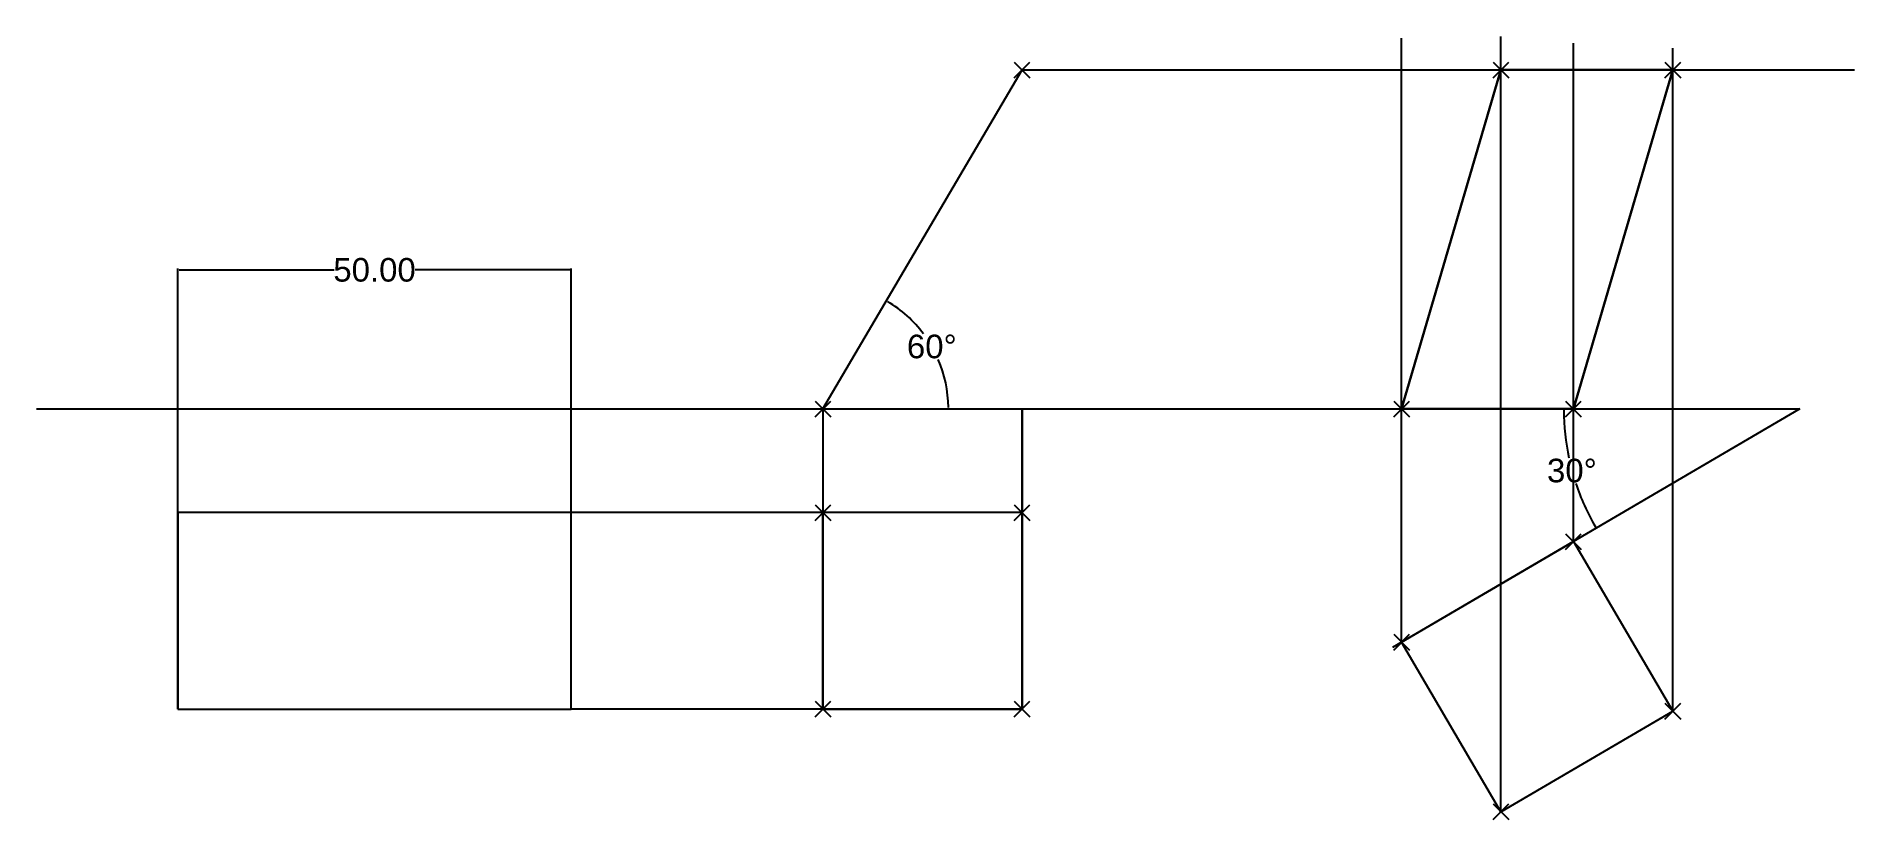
# Model space of a CAD drawing. Header units: inches. Extents: x 21 to 253, y -7 to 92.
import ezdxf

# ---------------------------------------------------------------- set-up
doc = ezdxf.new("R2010")
doc.units = ezdxf.units.IN
doc.header["$MEASUREMENT"] = 0
doc.header["$PDMODE"] = 3
doc.styles.get("Standard").update_dxf_attribs({"font": 'arial.ttf'})
doc.dimstyles.get("Standard").update_dxf_attribs({"dimtxt": 3, "dimasz": 0.18, "dimexe": 0.18, "dimexo": 0.0625, "dimgap": 0.09, "dimtad": 0, "dimtih": 1, "dimtoh": 1, "dimzin": 0, "dimdsep": 46, "dimtxsty": 'Standard', "dimcen": 0.09, "dimadec": 0, "dimazin": 0, "dimtfac": 1, "dimtofl": 0, "dimtmove": 0, "dimatfit": 3, "dimfxl": 1, "dimtolj": 1, "dimtzin": 0, "dimarcsym": 0})

# ---------------------------------------------------------------- blocks, each defined once
blk = doc.blocks.new('*D2')
at = {"color": 0, "lineweight": -2, "transparency": 16777216}
for p, q in [((39.35, 45), (39.35, 62.79)), ((39.53, 62.61), (59.2, 62.61)), ((89.17, 62.61), (69.5, 62.61)), ((89.35, 45), (89.35, 62.79))]:
    blk.add_line(p, q, dxfattribs=at)
at = {"color": 0, "transparency": 16777216}
for points in [[(39.53, 62.64), (39.53, 62.58), (39.35, 62.61)], [(89.17, 62.64), (89.17, 62.58), (89.35, 62.61)]]:
    blk.add_solid(points, dxfattribs=at)
at = {"layer": 'Defpoints', "color": 0, "transparency": 16777216}
for p in [(89.35, 62.61), (39.35, 44.94), (89.35, 44.94)]:
    blk.add_point(p, dxfattribs=at)
at = {"color": 0, "transparency": 16777216, "insert": (64.35, 62.61), "char_height": 3, "attachment_point": 5}
blk.add_mtext('\\A1;50.00', dxfattribs=at)
blk = doc.blocks.new('*D3')
at = {"color": 0, "lineweight": -2, "transparency": 16777216}
for start, end in [(36.7613, 58.9309), (0.6466, 23.2738)]:
    blk.add_arc((121.36, 44.94), 15.95, start, end, dxfattribs=at)
at = {"color": 0, "transparency": 16777216}
for points in [[(129.57, 58.58), (129.6, 58.63), (129.43, 58.69)], [(137.34, 45.12), (137.28, 45.12), (137.31, 44.94)]]:
    blk.add_solid(points, dxfattribs=at)
at = {"layer": 'Defpoints', "color": 0, "transparency": 16777216}
for p in [(146.68, 88.06), (136.36, 50.36), (121.36, 44.94), (121.36, 44.94), (186.41, 44.94)]:
    blk.add_point(p, dxfattribs=at)
at = {"color": 0, "transparency": 16777216, "insert": (135.2, 52.86), "char_height": 3, "attachment_point": 5}
blk.add_mtext('\\A1;60°', dxfattribs=at)
blk = doc.blocks.new('*D4')
at = {"color": 0, "lineweight": -2, "transparency": 16777216}
for start, end in [(180.3438, 191.9926), (198.4193, 210.0192)]:
    blk.add_arc((245.54, 44.94), 30, start, end, dxfattribs=at)
at = {"color": 0, "transparency": 16777216}
for points in [[(215.51, 44.76), (215.57, 44.76), (215.54, 44.94)], [(219.59, 29.95), (219.54, 29.92), (219.65, 29.78)]]:
    blk.add_solid(points, dxfattribs=at)
at = {"layer": 'Defpoints', "color": 0, "transparency": 16777216}
for p in [(186.41, 44.94), (245.54, 44.94), (245.54, 44.94), (216, 39.67), (193.77, 14.61)]:
    blk.add_point(p, dxfattribs=at)
at = {"color": 0, "transparency": 16777216, "insert": (216.58, 37.08), "char_height": 3, "attachment_point": 5}
blk.add_mtext('\\A1;30°', dxfattribs=at)

msp = doc.modelspace()

# ---------------------------------------------------------------- linework, layer by layer
for p, q in [((194.925, 15.269), (194.925, 92.11)), ((207.562, -6.302), (207.562, 92.324)), ((216.771, 28.067), (216.771, 91.466)), ((229.408, 6.496), (229.408, 90.822)), ((121.357, 44.941), (146.676, 88.057)), ((146.676, 88.057), (252.523, 88.057)), ((39.351, 6.756), (39.351, 59.59)), ((89.351, 6.756), (89.351, 56.767)), ((21.357, 44.941), (121.357, 44.941)), ((121.357, 44.941), (186.412, 44.941)), ((121.357, 44.941), (121.357, 6.756)), ((146.676, 31.756), (146.676, 44.941)), ((146.676, 44.941), (146.676, 31.756)), ((186.412, 44.941), (245.537, 44.941)), ((245.537, 44.941), (193.767, 14.613)), ((89.351, 31.756), (39.351, 31.756)), ((39.351, 31.756), (39.351, 6.756)), ((89.351, 6.756), (89.351, 31.756)), ((146.676, 31.756), (89.351, 31.756)), ((121.357, 6.756), (121.357, 31.756)), ((146.676, 6.756), (146.676, 31.756)), ((146.676, 31.756), (146.676, 6.756)), ((194.925, 15.269), (216.771, 28.067)), ((216.771, 28.067), (229.408, 6.496)), ((207.562, -6.302), (194.925, 15.269)), ((39.351, 6.756), (89.351, 6.756)), ((146.676, 6.756), (89.351, 6.756)), ((121.357, 6.756), (146.676, 6.756)), ((146.676, 6.756), (121.357, 6.756)), ((207.562, -6.302), (229.408, 6.496))]:
    msp.add_line(p, q)
at = {"color": 177, "lineweight": 30, "true_color": 0x293189}
for p, q in [((194.925, 44.941), (207.562, 88.057)), ((207.562, 88.057), (229.408, 88.057)), ((229.408, 88.057), (216.771, 44.941)), ((216.771, 44.941), (194.925, 44.941))]:
    msp.add_line(p, q, dxfattribs=at)
at = {"color": 240, "true_color": 0xed1f24}
msp.add_line((39.351, 44.941), (89.351, 44.941), dxfattribs=at)
for p in [(146.676, 88.057), (207.562, 88.057), (229.408, 88.057), (121.357, 44.941), (194.925, 44.941), (216.771, 44.941), (121.357, 31.756), (146.676, 31.756), (216.771, 28.067), (194.925, 15.269), (121.357, 6.756), (146.676, 6.756), (229.408, 6.496), (207.562, -6.302)]:
    msp.add_point(p)

# ---------------------------------------------------------------- dimensions: what is measured, and where the dimension line sits
for base, line1, line2, picture, middle in [((136.358, 50.359), ((121.357, 44.941), (146.676, 88.057)), ((121.357, 44.941), (186.412, 44.941)), '*D3', (135.199, 52.865)), ((216.004, 39.669), ((186.412, 44.941), (245.537, 44.941)), ((245.537, 44.941), (193.767, 14.613)), '*D4', (216.584, 37.085))]:
    dim = msp.add_angular_dim_2l(base=base, line1=line1, line2=line2, dimstyle='Standard')
    dim.commit()
    dim.dimension.update_dxf_attribs({"geometry": picture, "text_midpoint": middle})
dim = msp.add_linear_dim(base=(89.351, 62.614), p1=(39.351, 44.941), p2=(89.351, 44.941), dimstyle='Standard')
dim.commit()
dim.dimension.update_dxf_attribs({"geometry": '*D2', "text_midpoint": (64.351, 62.614)})

doc.saveas('drawing.dxf')
